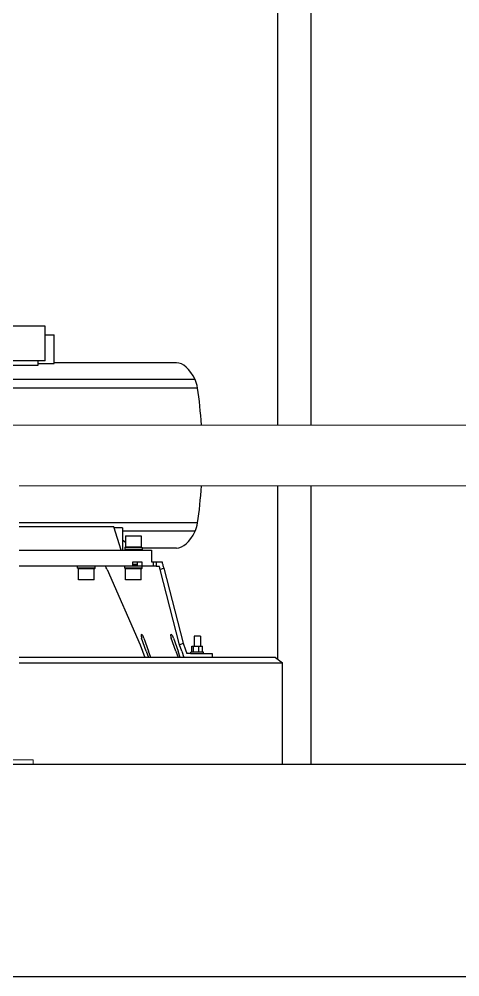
# Model space of a CAD drawing. Header units: millimetres. Extents: x -4172 to 126100, y -2 to 142133.
# Drawn here: x 115197 to 116025, y 42418 to 44218 of the extents above; entities that cross this region are included whole.
import ezdxf

# ---------------------------------------------------------------- set-up
doc = ezdxf.new("R2010")
doc.units = ezdxf.units.MM
doc.header["$LTSCALE"] = 100
doc.layers.add('P_Biomass (BM)', color=150, linetype='Continuous', lineweight=18, true_color=0x007fff)
doc.layers.add('Visible', color=7, linetype='Continuous', lineweight=25)

msp = doc.modelspace()

# ---------------------------------------------------------------- linework, layer by layer
at = {"layer": 'P_Biomass (BM)'}
for p, q in [((116972.14, 43454.73), (115120.56, 43454.73)), ((116972.14, 43340.43), (115196.92, 43340.43)), ((115166.4, 42825.58), (115223.22, 42825.58)), ((115223.22, 42817.58), (115223.22, 42825.58))]:
    msp.add_line(p, q, dxfattribs=at)
at = {"layer": 'Visible'}
for p, q in [((115745.65, 43454.73), (115745.65, 44767.95)), ((115683.06, 43454.73), (115683.06, 44662.04)), ((115245.95, 43640.58), (115034.87, 43640.58)), ((115245.95, 43575.58), (115245.95, 43640.58)), ((115245.95, 43624.26), (115262.49, 43624.26)), ((115262.49, 43570.42), (115262.49, 43624.26)), ((115245.95, 43575.58), (115034.87, 43575.58)), ((115171.54, 43567.27), (115232.39, 43567.27)), ((115232.39, 43567.27), (115232.39, 43575.58)), ((115232.39, 43570.42), (115262.49, 43570.42)), ((115492.79, 43571.58), (115262.49, 43571.58)), ((115527.98, 43540.03), (115046.75, 43540.03)), ((115532.41, 43524.1), (115051.18, 43524.1)), ((115683.06, 43014.41), (115683.06, 43340.43)), ((115745.65, 42817.58), (115745.65, 43340.43)), ((115532.41, 43271.06), (115196.92, 43271.06)), ((115375.15, 43263.25), (115196.92, 43263.25)), ((115388.92, 43219.58), (115375.15, 43263.25)), ((115391.06, 43261.71), (115375.64, 43261.71)), ((115391.06, 43261.71), (115391.06, 43219.58)), ((115527.98, 43255.12), (115391.06, 43255.12)), ((115391.06, 43239.03), (115396.92, 43234.56)), ((115396.92, 43246.58), (115426.42, 43246.58)), ((115396.92, 43246.58), (115396.92, 43225.58)), ((115426.42, 43246.58), (115426.42, 43225.58)), ((115196.92, 43219.58), (115388.92, 43219.58)), ((115388.92, 43219.58), (115445.59, 43219.58)), ((115396.92, 43225.58), (115395.27, 43224.58)), ((115395.27, 43224.58), (115428.07, 43224.58)), ((115395.27, 43224.58), (115395.27, 43220.58)), ((115395.27, 43220.58), (115428.07, 43220.58)), ((115396.92, 43225.58), (115426.42, 43225.58)), ((115403.67, 43219.58), (115403.67, 43220.58)), ((115419.67, 43219.58), (115419.67, 43220.58)), ((115426.42, 43225.58), (115428.07, 43224.58)), ((115428.07, 43224.58), (115428.07, 43220.58)), ((115492.79, 43223.58), (115428.07, 43223.58)), ((115445.59, 43219.58), (115445.59, 43197.58)), ((115410.53, 43189.58), (115196.92, 43189.58)), ((115306.82, 43185.58), (115306.82, 43189.58)), ((115339.62, 43185.58), (115306.82, 43185.58)), ((115308.47, 43184.58), (115306.82, 43185.58)), ((115337.97, 43184.58), (115308.47, 43184.58)), ((115308.47, 43163.58), (115308.47, 43184.58)), ((115337.97, 43184.58), (115339.62, 43185.58)), ((115337.97, 43163.58), (115337.97, 43184.58)), ((115339.62, 43185.58), (115339.62, 43189.58)), ((115362.28, 43183), (115424.6, 43041.72)), ((115395.27, 43185.58), (115395.27, 43189.58)), ((115428.07, 43185.58), (115395.27, 43185.58)), ((115396.92, 43184.58), (115395.27, 43185.58)), ((115426.42, 43184.58), (115396.92, 43184.58)), ((115396.92, 43163.58), (115396.92, 43184.58)), ((115410.53, 43197.58), (115427.82, 43197.58)), ((115410.53, 43189.58), (115410.53, 43197.58)), ((115419.67, 43192.58), (115410.53, 43192.58)), ((115419.12, 43191.35), (115410.53, 43191.35)), ((115424.12, 43189.58), (115410.53, 43189.58)), ((115419.12, 43191.35), (115419.67, 43192.58)), ((115419.12, 43189.58), (115419.12, 43191.35)), ((115419.67, 43192.58), (115419.67, 43197.58)), ((115427.82, 43189.58), (115424.12, 43189.58)), ((115426.42, 43184.58), (115428.07, 43185.58)), ((115426.42, 43163.58), (115426.42, 43184.58)), ((115427.82, 43197.58), (115427.82, 43189.58)), ((115448.54, 43189.58), (115427.82, 43189.58)), ((115428.07, 43185.58), (115428.07, 43189.58)), ((115445.59, 43197.58), (115448.54, 43197.58)), ((115448.54, 43197.58), (115448.54, 43189.58)), ((115448.54, 43197.58), (115454.21, 43197.58)), ((115454.21, 43189.58), (115448.54, 43189.58)), ((115454.21, 43197.58), (115454.21, 43192.82)), ((115454.21, 43192.82), (115454.21, 43189.58)), ((115454.21, 43189.58), (115460.24, 43189.58)), ((115464.77, 43184.11), (115461.84, 43183)), ((115498.3, 43041.72), (115461.84, 43183)), ((115469.06, 43185.74), (115464.77, 43184.11)), ((115469.06, 43185.74), (115505.53, 43044.46)), ((115337.97, 43163.58), (115308.47, 43163.58)), ((115426.42, 43163.58), (115396.92, 43163.58)), ((115537.65, 43057.58), (115525.65, 43057.58)), ((115525.65, 43057.58), (115525.65, 43038.88)), ((115537.65, 43057.58), (115537.65, 43038.88)), ((115424.6, 43041.72), (115428.9, 43029.42)), ((115435.78, 43029.42), (115427.21, 43053.94)), ((115431.52, 43053.94), (115440.09, 43029.42)), ((115491.41, 43029.42), (115482.84, 43053.94)), ((115487.15, 43053.94), (115495.72, 43029.42)), ((115498.3, 43041.72), (115505.53, 43044.46)), ((115502.6, 43029.42), (115498.3, 43041.72)), ((115505.53, 43044.46), (115509.83, 43032.16)), ((115521.56, 43038.88), (115524.45, 43038.88)), ((115521.56, 43028.08), (115521.56, 43038.88)), ((115524.45, 43038.88), (115534.54, 43038.88)), ((115524.45, 43028.08), (115524.45, 43038.88)), ((115534.54, 43038.88), (115541.74, 43038.88)), ((115534.54, 43028.08), (115534.54, 43038.88)), ((115541.74, 43028.08), (115541.74, 43038.88)), ((115428.9, 43029.42), (115433.04, 43017.58)), ((115435.78, 43029.42), (115439.92, 43017.58)), ((115444.23, 43017.58), (115440.09, 43029.42)), ((115491.41, 43029.42), (115495.55, 43017.58)), ((115499.86, 43017.58), (115495.72, 43029.42)), ((115502.6, 43029.42), (115506.75, 43017.58)), ((115509.83, 43032.16), (115512.13, 43025.58)), ((115518.85, 43025.58), (115512.13, 43025.58)), ((115518.85, 43025.58), (115559.9, 43025.58)), ((115543.65, 43028.08), (115519.65, 43028.08)), ((115519.65, 43025.58), (115519.65, 43028.08)), ((115543.65, 43025.58), (115543.65, 43028.08)), ((115559.9, 43025.58), (115559.9, 43017.58)), ((115679.04, 43017.58), (115196.92, 43017.58)), ((115196.92, 43007.58), (115691.72, 43007.58)), ((115679.04, 43017.58), (115691.72, 43007.58)), ((115691.72, 42817.58), (115691.72, 43007.58)), ((113978.57, 42817.58), (117574.34, 42817.58)), ((117574.34, 42417.58), (113786.17, 42417.58))]:
    msp.add_line(p, q, dxfattribs=at)
for centre, major_axis, ratio, start_param, end_param in [((115492.79, 43302.08), (0, 269.5), 0.2781319, 5.7944931, 6.2831853), ((115521.02, 43499.07), (0, -48), 0.2781319, 2.1192872, 2.5931018), ((115466.23, 43397.58), (0, -269.5), 0.2781319, 1.7844781, 2.0594885), ((115466.23, 43397.58), (0, -269.5), 0.2781319, 1.0821041, 1.3571146), ((115492.79, 43493.08), (0, -269.5), 0.2781319, 0, 0.4886922), ((115521.02, 43296.08), (0, -48), 0.2781319, 0.5484909, 1.0223055), ((115429.37, 43053.94), (-2.75, 7.25), 0.2613585, 4.6136765, 7.7552692), ((115484.99, 43053.94), (-2.75, 7.25), 0.2613585, 4.6136765, 7.7552692)]:
    msp.add_ellipse(centre, major_axis=major_axis, ratio=ratio, start_param=start_param, end_param=end_param, dxfattribs=at)
for points, knots in [([(115362.28, 43183), (115361.78, 43184.06), (115361.27, 43185.13), (115360.24, 43187.39), (115359.77, 43188.45), (115359.28, 43189.58)], [-0.75883778, -0.75883778, -0.75883778, -0.75883778, -0.3729433, -0.3729433, -0.00000336, -0.00000336, -0.00000336, -0.00000336]), ([(115454.21, 43197.58), (115454.8, 43197.58), (115455.97, 43197.58), (115457.89, 43197.58), (115458.88, 43197.58), (115461.81, 43197.58), (115463.64, 43197.58), (115465.58, 43197.58), (115465.6, 43197.58), (115465.62, 43197.58)], [0, 0, 0, 0, 0.20412807, 0.20412807, 0.43705271, 0.43705271, 0.87015141, 0.87015141, 0.87400902, 0.87400902, 0.87400902, 0.87400902]), ([(115461.84, 43183), (115461.6, 43184.06), (115461.36, 43185.13), (115460.81, 43187.38), (115460.54, 43188.45), (115460.24, 43189.58)], [0, 0, 0, 0, 0.36477721, 0.36477721, 0.71463576, 0.71463576, 0.71463576, 0.71463576]), ([(115469.06, 43185.74), (115468.89, 43186.35), (115468.54, 43187.58), (115467.97, 43189.59), (115467.68, 43190.63), (115466.79, 43193.68), (115466.23, 43195.56), (115465.63, 43197.55), (115465.62, 43197.56), (115465.62, 43197.58)], [-1.2897482, -1.2897482, -1.2897482, -1.2897482, -0.9886576, -0.9886576, -0.6418209, -0.6418209, -0.0045038, -0.0045038, 0, 0, 0, 0])]:
    msp.add_open_spline(points, degree=3, knots=knots, dxfattribs=at)

doc.saveas('drawing.dxf')
